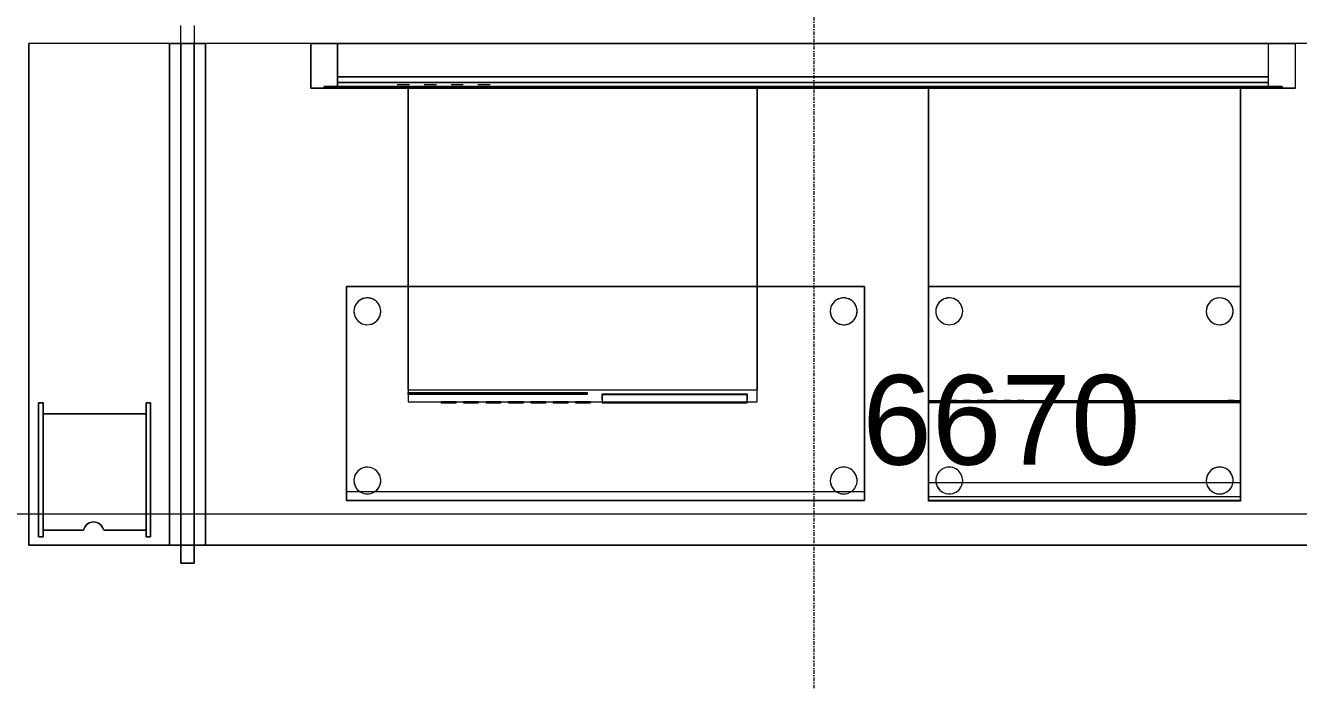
# Model space of a CAD drawing. Header units: millimetres. Extents: x -20313 to 13390, y -15775 to 12805.
# Drawn here: x -8910 to -7488, y 348 to 1078 of the extents above; entities that cross this region are included whole.
import ezdxf

# ---------------------------------------------------------------- set-up
doc = ezdxf.new("R2010")
doc.units = ezdxf.units.MM
doc.linetypes.add('TD_Level Line', pattern=[8, 4, -2, 0, -2])
for name, color, linetype, lineweight in [('A-ANNO-DIMS', 211, 'Continuous', 9), ('A-ANNO-DIMS-100', 211, 'Continuous', 9), ('G-ANNO-SYMB', 111, 'Continuous', 9), ('I-FURN', 30, 'Continuous', 5)]:
    doc.layers.add(name, color=color, linetype=linetype, lineweight=lineweight)
doc.styles.add('Arial_3', font='arial.ttf', dxfattribs={"height": 100})
doc.dimstyles.new('Arial_1_0', dxfattribs={"dimscale": 304.8, "dimtxt": 102.02594, "dimasz": 0.328084, "dimexe": 0.328084, "dimexo": 0.0625, "dimgap": 0.082021, "dimtad": 1, "dimdec": 0, "dimzin": 0, "dimdsep": 46, "dimtxsty": 'Arial_3', "dimblk1": 'OBLIQUE', "dimblk2": 'OBLIQUE', "dimsah": 1, "dimcen": 0.09, "dimdle": 0.328084, "dimazin": 0, "dimtfac": 1, "dimtdec": 4, "dimtix": 1, "dimtmove": 0, "dimatfit": 3, "dimfxl": 0.492126, "dimfxlon": 1, "dimtvp": 1, "dimtolj": 1, "dimtzin": 0, "dimarcsym": 2})

# ---------------------------------------------------------------- blocks, each defined once
blk = doc.blocks.new('plasma_screen_with_full_home_theatre_system_4277 - plasma_screen_with_full_home_theatre_system_4277-907539-01_First floor')
at = {"layer": 'I-FURN', "color": 10}
for p, q in [((695, 300), (680, 300)), ((680, -300), (680, 300)), ((680, 300), (680, 280)), ((680, 300), (695, 300)), ((695, 300), (695, -300)), ((695, 280), (695, 300)), ((680, 280), (-680, 280)), ((-680, 280), (680, 280)), ((667.3, 280), (-667.2, 280)), ((-667.2, 280), (667.3, 280)), ((680, 280), (667.3, 280)), ((667.3, 280), (680, 280)), ((667.3, 280), (667.3, -280)), ((667.3, -280), (667.3, 280)), ((667.3, 280), (680, 280)), ((680, 280), (667.3, 280)), ((667.3, 280), (667.3, -280)), ((667.3, -280), (667.3, 280)), ((667.3, 280), (680, 280)), ((680, 280), (667.3, 280)), ((695, 280), (680, 280)), ((680, 280), (695, 280)), ((680, 280), (695, 280)), ((695, 280), (680, 280)), ((680, 280), (695, 280)), ((695, 280), (680, 280)), ((695, 280), (680, 280)), ((680, 280), (695, 280)), ((680, 280), (680, -280)), ((680, 280), (695, 280)), ((695, 280), (680, 280)), ((707.8, 280), (695, 280)), ((695, 280), (707.8, 280)), ((695, 280), (707.8, 280)), ((707.8, 280), (695, 280)), ((695, 280), (707.8, 280)), ((707.8, 280), (695, 280)), ((865, 280), (695, 280)), ((695, 280), (865, 280)), ((695, -280), (695, 280)), ((865, 280), (707.8, 280)), ((707.8, 280), (865, 280)), ((707.8, 280), (707.8, -280)), ((707.8, -280), (707.8, 280)), ((707.8, 280), (707.8, -280)), ((707.8, -280), (707.8, 280)), ((733.9, 270.8), (728.9, 270.8)), ((728.9, 270.8), (728.9, 121.1)), ((728.9, 121.1), (728.9, 270.8)), ((728.9, 270.8), (733.9, 270.8)), ((733.9, 121.1), (733.9, 270.8)), ((733.9, 270.8), (733.9, 263.3)), ((853.9, 270.8), (848.9, 270.8)), ((848.9, 270.8), (848.9, 121.1)), ((848.9, 263.3), (848.9, 270.8)), ((848.9, 270.8), (853.9, 270.8)), ((853.9, 121.1), (853.9, 270.8)), ((853.9, 270.8), (853.9, 121.1)), ((865, 280), (865, -280)), ((865, -280), (865, 280)), ((865, 280), (865, -280)), ((865, -280), (865, 280)), ((781.1, 263.3), (733.9, 263.3)), ((733.9, 263.3), (733.9, 133.3)), ((733.9, 133.3), (733.9, 263.3)), ((733.9, 263.3), (781.1, 263.3)), ((781.1, 263.3), (733.9, 263.3)), ((733.9, 263.3), (733.9, 133.3)), ((733.9, 133.3), (733.9, 263.3)), ((733.9, 263.3), (781.1, 263.3)), ((781.1, 263.3), (733.9, 263.3)), ((733.9, 263.3), (733.9, 133.3)), ((733.9, 133.3), (733.9, 263.3)), ((733.9, 263.3), (781.1, 263.3)), ((781.1, 263.3), (733.9, 263.3)), ((733.9, 263.3), (733.9, 133.3)), ((733.9, 133.3), (733.9, 263.3)), ((733.9, 263.3), (781.1, 263.3)), ((781.1, 263.3), (733.9, 263.3)), ((733.9, 263.3), (733.9, 133.3)), ((733.9, 133.3), (733.9, 263.3)), ((733.9, 263.3), (781.1, 263.3)), ((781.1, 263.3), (733.9, 263.3)), ((733.9, 263.3), (733.9, 133.3)), ((733.9, 133.3), (733.9, 263.3)), ((733.9, 263.3), (781.1, 263.3)), ((781.1, 263.3), (733.9, 263.3)), ((733.9, 263.3), (733.9, 133.3)), ((733.9, 133.3), (733.9, 263.3)), ((733.9, 263.3), (781.1, 263.3)), ((781.1, 263.3), (733.9, 263.3)), ((733.9, 263.3), (733.9, 133.3)), ((733.9, 133.3), (733.9, 263.3)), ((733.9, 263.3), (781.1, 263.3)), ((781.1, 263.3), (733.9, 263.3)), ((733.9, 263.3), (733.9, 133.3)), ((733.9, 133.3), (733.9, 263.3)), ((733.9, 263.3), (781.1, 263.3)), ((781.1, 263.3), (733.9, 263.3)), ((733.9, 263.3), (733.9, 133.3)), ((733.9, 133.3), (733.9, 263.3)), ((733.9, 263.3), (781.1, 263.3)), ((781.1, 263.3), (733.9, 263.3)), ((733.9, 263.3), (733.9, 133.3)), ((733.9, 133.3), (733.9, 263.3)), ((733.9, 263.3), (781.1, 263.3)), ((781.1, 263.3), (733.9, 263.3)), ((733.9, 263.3), (733.9, 133.3)), ((733.9, 133.3), (733.9, 263.3)), ((733.9, 263.3), (781.1, 263.3)), ((781.1, 263.3), (733.9, 263.3)), ((733.9, 263.3), (733.9, 133.3)), ((733.9, 133.3), (733.9, 263.3)), ((733.9, 263.3), (781.1, 263.3)), ((781.1, 263.3), (733.9, 263.3)), ((733.9, 263.3), (733.9, 133.3)), ((733.9, 133.3), (733.9, 263.3)), ((733.9, 263.3), (781.1, 263.3)), ((781.1, 263.3), (733.9, 263.3)), ((733.9, 263.3), (733.9, 133.3)), ((733.9, 133.3), (733.9, 263.3)), ((733.9, 263.3), (781.1, 263.3)), ((781.1, 263.3), (733.9, 263.3)), ((733.9, 263.3), (733.9, 133.3)), ((733.9, 133.3), (733.9, 263.3)), ((733.9, 263.3), (781.1, 263.3)), ((733.9, 263.3), (733.9, 133.3)), ((848.9, 263.3), (803.9, 263.3)), ((803.9, 263.3), (848.9, 263.3)), ((848.9, 263.3), (803.9, 263.3)), ((803.9, 263.3), (848.9, 263.3)), ((848.9, 263.3), (803.9, 263.3)), ((803.9, 263.3), (848.9, 263.3)), ((848.9, 263.3), (803.9, 263.3)), ((803.9, 263.3), (848.9, 263.3)), ((848.9, 263.3), (803.9, 263.3)), ((803.9, 263.3), (848.9, 263.3)), ((848.9, 263.3), (803.9, 263.3)), ((803.9, 263.3), (848.9, 263.3)), ((848.9, 263.3), (803.9, 263.3)), ((803.9, 263.3), (848.9, 263.3)), ((848.9, 263.3), (803.9, 263.3)), ((803.9, 263.3), (848.9, 263.3)), ((848.9, 263.3), (803.9, 263.3)), ((803.9, 263.3), (848.9, 263.3)), ((848.9, 263.3), (803.9, 263.3)), ((803.9, 263.3), (848.9, 263.3)), ((848.9, 263.3), (803.9, 263.3)), ((803.9, 263.3), (848.9, 263.3)), ((848.9, 263.3), (803.9, 263.3)), ((803.9, 263.3), (848.9, 263.3)), ((848.9, 263.3), (803.9, 263.3)), ((803.9, 263.3), (848.9, 263.3)), ((848.9, 263.3), (803.9, 263.3)), ((803.9, 263.3), (848.9, 263.3)), ((848.9, 263.3), (803.9, 263.3)), ((803.9, 263.3), (848.9, 263.3)), ((848.9, 263.3), (803.9, 263.3)), ((803.9, 263.3), (848.9, 263.3)), ((848.9, 133.3), (848.9, 263.3)), ((848.9, 263.3), (848.9, 133.3)), ((848.9, 133.3), (848.9, 263.3)), ((848.9, 263.3), (848.9, 133.3)), ((848.9, 133.3), (848.9, 263.3)), ((848.9, 263.3), (848.9, 133.3)), ((848.9, 133.3), (848.9, 263.3)), ((848.9, 263.3), (848.9, 133.3)), ((848.9, 133.3), (848.9, 263.3)), ((848.9, 263.3), (848.9, 133.3)), ((848.9, 133.3), (848.9, 263.3)), ((848.9, 263.3), (848.9, 133.3)), ((848.9, 133.3), (848.9, 263.3)), ((848.9, 263.3), (848.9, 133.3)), ((848.9, 133.3), (848.9, 263.3)), ((848.9, 263.3), (848.9, 133.3)), ((848.9, 133.3), (848.9, 263.3)), ((848.9, 263.3), (848.9, 133.3)), ((848.9, 133.3), (848.9, 263.3)), ((848.9, 263.3), (848.9, 133.3)), ((848.9, 133.3), (848.9, 263.3)), ((848.9, 263.3), (848.9, 133.3)), ((848.9, 133.3), (848.9, 263.3)), ((848.9, 263.3), (848.9, 133.3)), ((848.9, 133.3), (848.9, 263.3)), ((848.9, 263.3), (848.9, 133.3)), ((848.9, 133.3), (848.9, 263.3)), ((848.9, 263.3), (848.9, 133.3)), ((848.9, 133.3), (848.9, 263.3)), ((848.9, 263.3), (848.9, 133.3)), ((848.9, 133.3), (848.9, 263.3)), ((848.9, 263.3), (848.9, 133.3)), ((848.9, 133.3), (848.9, 263.3)), ((-488.8, 230), (-488.8, 231)), ((-488.8, 231), (-488.8, 230)), ((-488.8, 231), (-140, 231)), ((-488.8, 231), (-140, 231)), ((-488.8, 210), (-488.8, 230)), ((-488.8, 230), (-488.8, 225.9)), ((-140, 230), (-488.8, 230)), ((-488.8, 230), (-140, 230)), ((-140, 230), (-488.8, 230)), ((-488.8, 230), (-140, 230)), ((-140, 230), (-140, 231)), ((-140, 231), (-140, 230)), ((-140, 225.9), (-140, 230)), ((-140, 230), (-140, 210)), ((-68.8, 220), (-68.8, 230)), ((-68.8, 230), (-68.8, -8.8)), ((-68.8, 230), (510, 230)), ((510, 230), (-68.8, 230)), ((510, 230), (510, 220)), ((510, -8.8), (510, 230)), ((-488.8, 225.9), (-488.8, 121)), ((-488.8, 225.9), (-140, 225.9)), ((-140, 121), (-140, 225.9)), ((-68.8, -8.8), (-68.8, 220)), ((510, 220), (-68.8, 220)), ((510, 220), (510, -8.8)), ((-488.8, 121), (-488.8, 210)), ((-140, 210), (-488.8, 210)), ((-140, 210), (-140, 121)), ((733.9, 133.3), (848.9, 133.3)), ((848.9, 133.3), (733.9, 133.3)), ((733.9, 133.3), (848.9, 133.3)), ((848.9, 133.3), (733.9, 133.3)), ((733.9, 133.3), (848.9, 133.3)), ((848.9, 133.3), (733.9, 133.3)), ((733.9, 133.3), (848.9, 133.3)), ((848.9, 133.3), (733.9, 133.3)), ((733.9, 133.3), (848.9, 133.3)), ((848.9, 133.3), (733.9, 133.3)), ((733.9, 133.3), (848.9, 133.3)), ((848.9, 133.3), (733.9, 133.3)), ((733.9, 133.3), (848.9, 133.3)), ((848.9, 133.3), (733.9, 133.3)), ((733.9, 133.3), (848.9, 133.3)), ((848.9, 133.3), (733.9, 133.3)), ((733.9, 133.3), (848.9, 133.3)), ((848.9, 133.3), (733.9, 133.3)), ((733.9, 133.3), (848.9, 133.3)), ((848.9, 133.3), (733.9, 133.3)), ((733.9, 133.3), (848.9, 133.3)), ((848.9, 133.3), (733.9, 133.3)), ((733.9, 133.3), (848.9, 133.3)), ((848.9, 133.3), (733.9, 133.3)), ((733.9, 133.3), (848.9, 133.3)), ((848.9, 133.3), (733.9, 133.3)), ((733.9, 133.3), (848.9, 133.3)), ((848.9, 133.3), (733.9, 133.3)), ((733.9, 133.3), (848.9, 133.3)), ((848.9, 133.3), (733.9, 133.3)), ((733.9, 133.3), (848.9, 133.3)), ((848.9, 133.3), (733.9, 133.3)), ((733.9, 133.3), (733.9, 121.1)), ((848.9, 121.1), (848.9, 133.3)), ((-488.8, 120), (-488.8, 121)), ((-488.8, 121), (-488.8, 120)), ((-488.8, 121), (-140, 121)), ((-488.8, 121), (-140, 121)), ((-140, 120), (-488.8, 120)), ((-488.8, 120), (-140, 120)), ((-488.8, -230), (-488.8, 120)), ((-488.8, 120), (-488.8, 119)), ((-488.8, 119), (-488.8, 120)), ((-140, 120), (-488.8, 120)), ((-140, 120), (-488.8, 120)), ((-488.8, 120), (-140, 120)), ((-140, 120), (-488.8, 120)), ((-488.8, -8.8), (-488.8, 119)), ((-488.8, 119), (-488.8, -8.8)), ((-488.8, 119), (-488.8, -230)), ((-488.8, 119), (-140, 119)), ((-140, 119), (-488.8, 119)), ((-481.6, 121), (-474.4, 121)), ((-481.6, 121), (-478.9, 121)), ((-480.5, 120), (-481.6, 120)), ((-480.5, 120), (-481.6, 120)), ((-481.6, 120), (-474.4, 120)), ((-481.6, 120), (-474.4, 120)), ((-474.4, 118.2), (-481.6, 118.2)), ((-474.4, 118.2), (-481.6, 118.2)), ((-478, 120), (-480.5, 120)), ((-479.8, 120), (-480.5, 120)), ((-478.9, 120), (-479.8, 120)), ((-478.9, 121), (-474.4, 121)), ((-478, 120), (-478.9, 120)), ((-475.5, 120), (-478, 120)), ((-477.1, 120), (-478, 120)), ((-475.5, 120), (-477.1, 120)), ((-474.9, 120), (-475.5, 120)), ((-474.9, 120), (-475.5, 120)), ((-474.5, 120), (-474.9, 120)), ((-474.5, 120), (-474.9, 120)), ((-474.4, 120), (-474.5, 120)), ((-474.4, 120), (-474.5, 120)), ((-246.6, 121), (-239.4, 121)), ((-246.6, 121), (-239.4, 121)), ((-239.4, 120), (-246.6, 120)), ((-239.4, 120), (-246.6, 120)), ((-246.6, 120), (-240.5, 120)), ((-246.6, 120), (-239.4, 120)), ((-239.4, 118.2), (-246.6, 118.2)), ((-239.4, 118.2), (-246.6, 118.2)), ((-240.5, 120), (-239.4, 120)), ((-231.6, 121), (-225.5, 121)), ((-231.6, 121), (-224.4, 121)), ((-231.5, 120), (-231.6, 120)), ((-225.5, 120), (-231.6, 120)), ((-231.6, 120), (-225.5, 120)), ((-231.6, 120), (-224.4, 120)), ((-224.4, 118.2), (-231.6, 118.2)), ((-224.4, 118.2), (-231.6, 118.2)), ((-231.1, 120), (-231.5, 120)), ((-230.5, 120), (-231.1, 120)), ((-229.8, 120), (-230.5, 120)), ((-228.9, 120), (-229.8, 120)), ((-225.5, 120), (-228.9, 120)), ((-225.5, 121), (-224.4, 121)), ((-224.9, 120), (-225.5, 120)), ((-224.5, 120), (-225.5, 120)), ((-225.5, 120), (-224.4, 120)), ((-224.5, 120), (-224.9, 120)), ((-224.4, 120), (-224.5, 120)), ((-224.4, 120), (-224.5, 120)), ((-216.6, 121), (-209.4, 121)), ((-216.6, 121), (-212.1, 121)), ((-209.4, 120), (-216.6, 120)), ((-216.5, 120), (-216.6, 120)), ((-216.6, 120), (-210.5, 120)), ((-216.6, 120), (-209.4, 120)), ((-209.4, 118.2), (-216.6, 118.2)), ((-209.4, 118.2), (-216.6, 118.2)), ((-216.1, 120), (-216.5, 120)), ((-215.5, 120), (-216.1, 120)), ((-214.8, 120), (-215.5, 120)), ((-209.4, 120), (-214.8, 120)), ((-212.1, 121), (-211.2, 121)), ((-211.2, 121), (-210.5, 121)), ((-210.5, 121), (-209.9, 121)), ((-210.5, 120), (-209.4, 120)), ((-209.9, 121), (-209.4, 121)), ((-201.6, 121), (-200.5, 121)), ((-201.6, 121), (-198.9, 121)), ((-198.9, 120), (-201.6, 120)), ((-201.1, 120), (-201.6, 120)), ((-201.6, 120), (-194.4, 120)), ((-201.6, 120), (-194.4, 120)), ((-194.4, 118.2), (-201.6, 118.2)), ((-194.4, 118.2), (-201.6, 118.2)), ((-199.8, 120), (-201.1, 120)), ((-200.5, 121), (-199.8, 121)), ((-199.8, 121), (-198.9, 121)), ((-196.2, 120), (-199.8, 120)), ((-198.9, 121), (-198, 121)), ((-198.9, 121), (-197.1, 121)), ((-197.1, 120), (-198.9, 120)), ((-198, 121), (-197.1, 121)), ((-197.1, 121), (-195.5, 121)), ((-197.1, 121), (-194.4, 121)), ((-194.4, 120), (-197.1, 120)), ((-194.4, 120), (-196.2, 120)), ((-195.5, 121), (-194.9, 121)), ((-194.9, 121), (-194.5, 121)), ((-194.5, 121), (-194.4, 121)), ((-186.6, 121), (-186.5, 121)), ((-186.6, 121), (-186.5, 121)), ((-186.1, 120), (-186.6, 120)), ((-184.8, 120), (-186.6, 120)), ((-186.6, 120), (-179.4, 120)), ((-186.6, 120), (-179.4, 120)), ((-179.4, 118.2), (-186.6, 118.2)), ((-179.4, 118.2), (-186.6, 118.2)), ((-186.5, 121), (-186.1, 121)), ((-186.5, 121), (-186.1, 121)), ((-186.1, 121), (-180.5, 121)), ((-186.1, 121), (-185.5, 121)), ((-179.4, 120), (-186.1, 120)), ((-185.5, 121), (-184.8, 121)), ((-184.8, 121), (-183.9, 121)), ((-181.2, 120), (-184.8, 120)), ((-183.9, 121), (-183, 121)), ((-183, 121), (-182.1, 121)), ((-182.1, 121), (-181.2, 121)), ((-181.2, 121), (-180.5, 121)), ((-179.4, 120), (-181.2, 120)), ((-180.5, 121), (-179.9, 121)), ((-180.5, 121), (-179.9, 121)), ((-179.9, 121), (-179.5, 121)), ((-179.9, 121), (-179.4, 121)), ((-179.5, 121), (-179.4, 121)), ((-171.6, 121), (-171.5, 121)), ((-171.6, 121), (-167.1, 121)), ((-170.5, 120), (-171.6, 120)), ((-171.5, 120), (-171.6, 120)), ((-171.6, 120), (-164.4, 120)), ((-171.6, 120), (-164.4, 120)), ((-164.4, 118.2), (-171.6, 118.2)), ((-164.4, 118.2), (-171.6, 118.2)), ((-171.5, 121), (-164.4, 121)), ((-168.9, 120), (-171.5, 120)), ((-168.9, 120), (-170.5, 120)), ((-164.4, 120), (-168.9, 120)), ((-168, 120), (-168.9, 120)), ((-166.2, 120), (-168, 120)), ((-167.1, 121), (-166.2, 121)), ((-166.2, 121), (-165.5, 121)), ((-164.4, 120), (-166.2, 120)), ((-165.5, 121), (-164.9, 121)), ((-164.9, 121), (-164.5, 121)), ((-164.5, 121), (-164.4, 121)), ((-140, 120), (-140, 121)), ((-140, 121), (-140, 120)), ((-140, 120), (-140, 119)), ((-140, 119), (-140, 120)), ((-140, 120), (-140, -230)), ((-140, -8.8), (-140, 119)), ((-140, 119), (-140, -8.8)), ((-140, -230), (-140, 119)), ((441.2, 120), (51.2, 120)), ((51.2, 120), (51.2, 106.7)), ((51.2, 120), (51.2, -230)), ((62.6, 120), (51.2, 120)), ((224.4, 121), (62.6, 121)), ((62.6, 121), (62.6, 111.8)), ((62.6, 121), (62.6, 120)), ((224.4, 121), (62.6, 121)), ((62.6, 119.2), (62.6, 120)), ((224.4, 120), (62.6, 120)), ((224.4, 120), (62.6, 120)), ((62.6, 116.5), (62.6, 117.7)), ((62.6, 114.4), (62.6, 116.5)), ((62.6, 112), (62.6, 114.3)), ((224.4, 120), (224.4, 121)), ((224.4, 111.8), (224.4, 121)), ((237.4, 120), (224.4, 120)), ((224.4, 117.6), (224.4, 115.8)), ((224.4, 115.8), (224.4, 112.6)), ((237.4, 120), (237.4, 121)), ((237.4, 121), (237.4, 120)), ((254.1, 121), (237.4, 121)), ((254.1, 121), (237.4, 121)), ((237.4, 120), (254.1, 120)), ((254.1, 120), (237.4, 120)), ((254.1, 120), (237.4, 120)), ((254.1, 120), (254.1, 121)), ((254.1, 121), (254.1, 120)), ((262.4, 120), (254.1, 120)), ((262.4, 120), (262.4, 121)), ((262.4, 121), (262.4, 120)), ((279.1, 121), (262.4, 121)), ((279.1, 121), (262.4, 121)), ((262.4, 120), (279.1, 120)), ((279.1, 120), (262.4, 120)), ((279.1, 120), (262.4, 120)), ((279.1, 120), (279.1, 121)), ((279.1, 121), (279.1, 120)), ((287.4, 120), (279.1, 120)), ((287.4, 120), (287.4, 121)), ((287.4, 121), (287.4, 120)), ((304.1, 121), (287.4, 121)), ((304.1, 121), (287.4, 121)), ((287.4, 120), (304.1, 120)), ((304.1, 120), (287.4, 120)), ((304.1, 120), (287.4, 120)), ((304.1, 120), (304.1, 121)), ((304.1, 121), (304.1, 120)), ((312.4, 120), (304.1, 120)), ((312.4, 120), (312.4, 121)), ((312.4, 121), (312.4, 120)), ((329.1, 121), (312.4, 121)), ((329.1, 121), (312.4, 121)), ((312.4, 120), (329.1, 120)), ((329.1, 120), (312.4, 120)), ((329.1, 120), (312.4, 120)), ((329.1, 120), (329.1, 121)), ((329.1, 121), (329.1, 120)), ((337.4, 120), (329.1, 120)), ((337.4, 120), (337.4, 121)), ((337.4, 121), (337.4, 120)), ((354.1, 121), (337.4, 121)), ((354.1, 121), (337.4, 121)), ((337.4, 120), (354.1, 120)), ((354.1, 120), (337.4, 120)), ((354.1, 120), (337.4, 120)), ((354.1, 120), (354.1, 121)), ((354.1, 121), (354.1, 120)), ((362.4, 120), (354.1, 120)), ((362.4, 120), (362.4, 121)), ((362.4, 121), (362.4, 120)), ((379.1, 121), (362.4, 121)), ((379.1, 121), (362.4, 121)), ((362.4, 120), (379.1, 120)), ((379.1, 120), (362.4, 120)), ((379.1, 120), (362.4, 120)), ((379.1, 120), (379.1, 121)), ((379.1, 121), (379.1, 120)), ((387.4, 120), (379.1, 120)), ((387.4, 120), (387.4, 121)), ((387.4, 121), (387.4, 120)), ((404.1, 121), (387.4, 121)), ((404.1, 121), (387.4, 121)), ((387.4, 120), (404.1, 120)), ((404.1, 120), (387.4, 120)), ((404.1, 120), (387.4, 120)), ((404.1, 120), (404.1, 121)), ((404.1, 121), (404.1, 120)), ((441.2, 120), (404.1, 120)), ((441.2, 111.7), (441.2, 120)), ((441.2, 111.7), (441.2, 119.1)), ((728.9, 121.1), (733.9, 121.1)), ((733.9, 121.1), (728.9, 121.1)), ((848.9, 121.1), (853.9, 121.1)), ((853.9, 121.1), (848.9, 121.1)), ((51.2, -230), (51.2, 106.7)), ((441.2, 106.7), (51.2, 106.7)), ((62.6, 111), (62.6, 111.8)), ((224.4, 111.8), (62.6, 111.8)), ((224.4, 111), (62.6, 111)), ((224.4, 111.8), (224.4, 111)), ((241.2, 111.7), (241.2, 110.7)), ((241.2, 111.7), (441.2, 111.7)), ((241.2, 110.7), (241.2, 111.7)), ((441.2, 110.7), (241.2, 110.7)), ((241.2, 109.7), (241.2, 110.7)), ((241.2, 110.7), (241.2, 109.7)), ((241.2, 110.7), (441.2, 110.7)), ((441.2, 109.7), (241.2, 109.7)), ((441.2, 111.7), (441.2, 110.7)), ((441.2, 110.7), (441.2, 109.7)), ((441.2, 109.7), (441.2, 110.7)), ((441.2, 106.7), (441.2, 110.7)), ((441.2, -230), (441.2, 108.8)), ((441.2, 106.7), (441.2, -230)), ((-488.8, -8.8), (-140, -8.8)), ((-140, -8.8), (-488.8, -8.8)), ((-68.8, -8.8), (51.2, -8.8)), ((51.2, -8.8), (-68.8, -8.8)), ((51.2, -8.8), (441.2, -8.8)), ((441.2, -8.8), (51.2, -8.8)), ((441.2, -8.8), (510, -8.8)), ((510, -8.8), (441.2, -8.8)), ((-535, -230), (-550, -230)), ((-550, -230), (550, -230)), ((-550, -230), (-550, -280)), ((-550, -230), (-550, -280)), ((-520, -230), (-535, -230)), ((-535, -230), (-520, -230)), ((-520, -230), (-535, -230)), ((-535, -231.8), (-535, -230)), ((-535, -230), (-535, -231.8)), ((-535, -231.8), (-520, -231.8)), ((-520, -231.8), (-535, -231.8)), ((351.6, -230), (-520, -230)), ((520, -230), (-520, -230)), ((-520, -230), (520, -230)), ((-520, -230), (520, -230)), ((520, -230), (-520, -230)), ((-520, -230), (-520, -236.5)), ((-520, -230), (-520, -280)), ((-520, -231.8), (520, -231.8)), ((520, -231.8), (-520, -231.8)), ((-520, -236.5), (-520, -242.7)), ((520, -236.5), (-520, -236.5)), ((-520, -236.5), (520, -236.5)), ((-520, -236.5), (-520, -242.7)), ((-520, -236.5), (-520, -242.7)), ((-488.8, -230), (-140, -230)), ((-140, -230), (-488.8, -230)), ((51.2, -230), (351.6, -230)), ((351.6, -230), (51.2, -230)), ((349.6, -230), (361.2, -230)), ((349.6, -230), (353, -230)), ((349.8, -234.2), (349.6, -234.2)), ((351.6, -234.2), (349.6, -234.2)), ((363.2, -234.2), (349.8, -234.2)), ((361.2, -230), (351.6, -230)), ((351.6, -230), (361.2, -230)), ((361.2, -230), (351.6, -230)), ((359.8, -234.2), (351.6, -234.2)), ((353, -230), (356.4, -230)), ((356.4, -230), (359.8, -230)), ((359.8, -230), (362.3, -230)), ((361.2, -234.2), (359.8, -234.2)), ((381.6, -230), (361.2, -230)), ((361.2, -230), (363.2, -230)), ((361.2, -230), (381.6, -230)), ((381.6, -230), (361.2, -230)), ((363.2, -234.2), (361.2, -234.2)), ((362.3, -230), (363.2, -230)), ((379.6, -230), (386.4, -230)), ((379.6, -230), (393.2, -230)), ((391.2, -234.2), (379.6, -234.2)), ((380.5, -234.2), (379.6, -234.2)), ((388.1, -234.2), (380.5, -234.2)), ((391.2, -230), (381.6, -230)), ((381.6, -230), (391.2, -230)), ((391.2, -230), (381.6, -230)), ((386.4, -230), (388.1, -230)), ((388.1, -230), (391.2, -230)), ((391.2, -234.2), (388.1, -234.2)), ((411.6, -230), (391.2, -230)), ((391.2, -230), (393.2, -230)), ((391.2, -230), (411.6, -230)), ((411.6, -230), (391.2, -230)), ((393.2, -234.2), (391.2, -234.2)), ((392.9, -234.2), (391.2, -234.2)), ((393.2, -234.2), (392.9, -234.2)), ((409.6, -230), (409.8, -230)), ((409.6, -230), (421.2, -230)), ((423.2, -234.2), (409.6, -234.2)), ((422.9, -234.2), (409.6, -234.2)), ((409.8, -230), (422.9, -230)), ((421.2, -230), (411.6, -230)), ((411.6, -230), (421.2, -230)), ((421.2, -230), (411.6, -230)), ((441.6, -230), (421.2, -230)), ((421.2, -230), (422.3, -230)), ((421.2, -230), (441.2, -230)), ((441.2, -230), (421.2, -230)), ((422.3, -230), (423.2, -230)), ((422.9, -230), (423.2, -230)), ((423.2, -234.2), (422.9, -234.2)), ((439.6, -230), (439.8, -230)), ((439.6, -230), (452.3, -230)), ((440.5, -234.2), (439.6, -234.2)), ((441.6, -234.2), (439.6, -234.2)), ((439.8, -230), (453.2, -230)), ((446.4, -234.2), (440.5, -234.2)), ((451.2, -230), (441.6, -230)), ((449.8, -234.2), (441.6, -234.2)), ((453.2, -234.2), (446.4, -234.2)), ((453.2, -234.2), (449.8, -234.2)), ((520, -230), (451.2, -230)), ((452.3, -230), (453.2, -230)), ((535, -230), (520, -230)), ((520, -230), (535, -230)), ((535, -230), (520, -230)), ((520, -280), (520, -230)), ((520, -230), (520, -236.5)), ((520, -231.8), (535, -231.8)), ((535, -231.8), (520, -231.8)), ((520, -236.5), (520, -242.7)), ((520, -242.7), (520, -236.5)), ((520, -236.5), (520, -242.7)), ((550, -230), (535, -230)), ((535, -231.8), (535, -230)), ((535, -230), (535, -231.8)), ((550, -280), (550, -230)), ((550, -230), (550, -280)), ((-520, -242.7), (-520, -280)), ((520, -242.7), (-520, -242.7)), ((-520, -242.7), (520, -242.7)), ((520, -242.7), (520, -280)), ((-680, -280), (-550, -280)), ((-680, -280), (-550, -280)), ((-667.2, -280), (-550, -280)), ((-667.2, -280), (-550, -280)), ((550, -280), (-550, -280)), ((-550, -280), (-520, -280)), ((-550, -280), (-520, -280)), ((-550, -280), (-520, -280)), ((-550, -280), (-520, -280)), ((-550, -280), (-520, -280)), ((-520, -280), (520, -280)), ((520, -280), (-520, -280)), ((-520, -280), (520, -280)), ((-520, -280), (520, -280)), ((-520, -280), (520, -280)), ((-520, -280), (520, -280)), ((-520, -280), (520, -280)), ((520, -280), (550, -280)), ((520, -280), (550, -280)), ((520, -280), (550, -280)), ((520, -280), (550, -280)), ((520, -280), (550, -280)), ((550, -280), (667.3, -280)), ((550, -280), (667.3, -280)), ((550, -280), (680, -280)), ((550, -280), (680, -280)), ((667.3, -280), (680, -280)), ((667.3, -280), (680, -280)), ((680, -280), (667.3, -280)), ((680, -280), (667.3, -280)), ((680, -280), (667.3, -280)), ((680, -280), (667.3, -280)), ((680, -280), (695, -280)), ((680, -280), (695, -280)), ((695, -280), (680, -280)), ((695, -280), (680, -280)), ((695, -280), (680, -280)), ((695, -280), (680, -280)), ((680, -280), (695, -280)), ((680, -280), (695, -280)), ((680, -280), (695, -280)), ((680, -300), (680, -280)), ((680, -280), (695, -280)), ((695, -280), (707.8, -280)), ((695, -280), (707.8, -280)), ((707.8, -280), (695, -280)), ((707.8, -280), (695, -280)), ((707.8, -280), (695, -280)), ((707.8, -280), (695, -280)), ((695, -280), (865, -280)), ((695, -280), (865, -280)), ((695, -280), (695, -300)), ((707.8, -280), (865, -280)), ((707.8, -280), (865, -280))]:
    blk.add_line(p, q, dxfattribs=at)
for centre, radius, start, end in [((792.5, 265.9), 11.7, 192.8748, 234.9431), ((792.5, 265.9), 11.7, 192.8748, 248.9659), ((792.5, 265.9), 11.7, 192.8748, 206.8976), ((792.5, 265.9), 11.7, 192.8748, 220.9203), ((792.5, 265.9), 11.7, 192.8748, 291.0341), ((792.5, 265.9), 11.7, 192.8748, 206.8976), ((792.5, 265.9), 11.7, 192.8748, 347.1252), ((792.5, 265.9), 11.7, 192.8748, 248.9659), ((792.5, 265.9), 11.7, 192.8748, 277.0114), ((792.5, 265.9), 11.7, 192.8748, 347.1252), ((792.5, 265.9), 11.7, 192.8748, 347.1252), ((792.5, 265.9), 11.7, 192.8748, 277.0114), ((792.5, 265.9), 11.7, 192.8748, 248.9659), ((792.5, 265.9), 11.7, 192.8748, 206.8976), ((792.5, 265.9), 11.7, 192.8748, 206.8976), ((792.5, 265.9), 11.7, 192.8748, 347.1252), ((792.5, 265.9), 11.7, 192.8748, 347.1252), ((792.5, 265.9), 11.7, 192.8748, 347.1252), ((792.5, 265.9), 11.7, 192.8748, 206.8976), ((792.5, 265.9), 11.7, 192.8748, 347.1252), ((792.5, 265.9), 11.7, 192.8748, 347.1252), ((792.5, 265.9), 11.7, 192.8748, 347.1252), ((792.5, 265.9), 11.7, 192.8748, 347.1252), ((792.5, 265.9), 11.7, 192.8748, 333.1024), ((792.5, 265.9), 11.7, 192.8748, 347.1252), ((792.5, 265.9), 11.7, 192.8748, 234.9431), ((792.5, 265.9), 11.7, 192.8748, 220.9203), ((792.5, 265.9), 11.7, 192.8748, 234.9431), ((792.5, 265.9), 11.7, 192.8748, 220.9203), ((792.5, 265.9), 11.7, 192.8748, 347.1252), ((792.5, 265.9), 11.7, 192.8748, 277.0114), ((792.5, 265.9), 11.7, 192.8748, 347.1252), ((792.5, 265.9), 11.7, 206.8976, 234.9431), ((792.5, 265.9), 11.7, 206.8976, 234.9431), ((792.5, 265.9), 11.7, 206.8976, 262.9886), ((792.5, 265.9), 11.7, 206.8976, 220.9203), ((792.5, 265.9), 11.7, 206.8976, 220.9203), ((792.5, 265.9), 11.7, 220.9203, 347.1252), ((792.5, 265.9), 11.7, 220.9203, 347.1252), ((792.5, 265.9), 11.7, 220.9203, 234.9431), ((792.5, 265.9), 11.7, 220.9203, 277.0114), ((792.5, 265.9), 11.7, 220.9203, 305.0569), ((792.5, 265.9), 11.7, 234.9431, 262.9886), ((792.5, 265.9), 11.7, 234.9431, 248.9659), ((792.5, 265.9), 11.7, 234.9431, 262.9886), ((792.5, 265.9), 11.7, 234.9431, 305.0569), ((792.5, 265.9), 11.7, 234.9431, 248.9659), ((792.5, 265.9), 11.7, 234.9431, 277.0114), ((792.5, 265.9), 11.7, 248.9659, 347.1252), ((792.5, 265.9), 11.7, 248.9659, 347.1252), ((792.5, 265.9), 11.7, 262.9886, 333.1024), ((792.5, 265.9), 11.7, 277.0114, 347.1252), ((792.5, 265.9), 11.7, 277.0114, 333.1024), ((792.5, 265.9), 11.7, 277.0114, 319.0797), ((792.5, 265.9), 11.7, 291.0341, 347.1252), ((792.5, 265.9), 11.7, 291.0341, 347.1252), ((792.5, 265.9), 11.7, 291.0341, 347.1252), ((792.5, 265.9), 11.7, 291.0341, 347.1252), ((792.5, 265.9), 11.7, 291.0341, 347.1252), ((792.5, 265.9), 11.7, 291.0341, 319.0797), ((792.5, 265.9), 11.7, 291.0341, 305.0569), ((792.5, 265.9), 11.7, 291.0341, 305.0569), ((792.5, 265.9), 11.7, 305.0569, 347.1252), ((792.5, 265.9), 11.7, 305.0569, 319.0797), ((792.5, 265.9), 11.7, 305.0569, 319.0797), ((792.5, 265.9), 11.7, 305.0569, 319.0797), ((792.5, 265.9), 11.7, 319.0797, 347.1252), ((792.5, 265.9), 11.7, 319.0797, 333.1024), ((792.5, 265.9), 11.7, 319.0797, 333.1024), ((792.5, 265.9), 11.7, 319.0797, 333.1024), ((792.5, 265.9), 11.7, 319.0797, 333.1024), ((792.5, 265.9), 11.7, 333.1024, 347.1252), ((792.5, 265.9), 11.7, 333.1024, 347.1252), ((792.5, 265.9), 11.7, 333.1024, 347.1252), ((792.5, 265.9), 11.7, 333.1024, 347.1252), ((792.5, 265.9), 11.7, 333.1024, 347.1252), ((792.5, 265.9), 11.7, 333.1024, 347.1252), ((792.5, 265.9), 11.7, 333.1024, 347.1252), ((792.5, 265.9), 11.7, 248.9659, 291.0341), ((792.5, 265.9), 11.7, 248.9659, 277.0114), ((792.5, 265.9), 11.7, 248.9659, 262.9886), ((792.5, 265.9), 11.7, 262.9886, 291.0341), ((792.5, 265.9), 11.7, 262.9886, 277.0114), ((792.5, 265.9), 11.7, 262.9886, 277.0114), ((792.5, 265.9), 11.7, 277.0114, 291.0341), ((792.5, 265.9), 11.7, 277.0114, 291.0341), ((792.5, 265.9), 11.7, 277.0114, 291.0341), ((792.5, 265.9), 11.7, 277.0114, 291.0341), ((792.5, 265.9), 11.7, 277.0114, 291.0341), ((-465.4, 207.8), 15, 0, 180), ((-465.4, 207.8), 15, 150, 165), ((-465.4, 207.8), 15, 0, 150), ((-163.3, 207.8), 15, 120, 180), ((-163.3, 207.8), 15, 120, 180), ((-163.3, 207.8), 15, 60, 120), ((-163.3, 207.8), 15, 105, 120), ((-163.3, 207.8), 15, 45, 105), ((-163.3, 207.8), 15, 30, 60), ((-163.3, 207.8), 15, 360, 45), ((-163.3, 207.8), 15, 0, 30), ((-45.4, 207.8), 15, 125.0736, 180), ((-45.4, 207.8), 15, 125.0736, 180), ((-45.4, 207.8), 15, 90, 120), ((-45.4, 207.8), 15, 105, 120), ((-45.4, 207.8), 15, 60, 105), ((-45.4, 207.8), 15, 75, 90), ((-45.4, 207.8), 15, 60, 75), ((-45.4, 207.8), 15, 45, 54.9264), ((-45.4, 207.8), 15, 15, 54.9264), ((-45.4, 207.8), 15, 0, 45), ((486.7, 207.8), 15, 125.0736, 180), ((486.7, 207.8), 15, 135, 180), ((486.7, 207.8), 15, 125.0736, 135), ((486.7, 207.8), 15, 60, 120), ((486.7, 207.8), 15, 90, 120), ((486.7, 207.8), 15, 60, 90), ((486.7, 207.8), 15, 360, 54.9264), ((486.7, 207.8), 15, 30, 54.9264), ((486.7, 207.8), 15, 0, 30), ((-465.4, 207.8), 15, 165, 180), ((-465.4, 207.8), 15, 180, 285), ((-465.4, 207.8), 15, 180, 210), ((-465.4, 207.8), 15, 210, 240), ((-465.4, 207.8), 15, 285, 360), ((-465.4, 207.8), 15, 300, 0), ((-163.3, 207.8), 15, 180, 300), ((-163.3, 207.8), 15, 180, 240), ((-163.3, 207.8), 15, 315, 345), ((-163.3, 207.8), 15, 315, 330), ((-163.3, 207.8), 15, 330, 360), ((-163.3, 207.8), 15, 345, 0), ((-45.4, 207.8), 15, 180, 225), ((-45.4, 207.8), 15, 180, 240), ((-45.4, 207.8), 15, 240, 360), ((-45.4, 207.8), 15, 300, 0), ((-45.4, 207.8), 15, 0, 15), ((486.7, 207.8), 15, 180, 0), ((486.7, 207.8), 15, 180, 195), ((486.7, 207.8), 15, 195, 225), ((486.7, 207.8), 15, 315, 345), ((486.7, 207.8), 15, 345, 0), ((-465.4, 207.8), 15, 240, 270), ((-465.4, 207.8), 15, 270, 285), ((-465.4, 207.8), 15, 285, 300), ((-163.3, 207.8), 15, 240, 270), ((-163.3, 207.8), 15, 270, 300), ((-163.3, 207.8), 15, 300, 315), ((-163.3, 207.8), 15, 300, 315), ((-45.4, 207.8), 15, 225, 240), ((-45.4, 207.8), 15, 240, 270), ((-45.4, 207.8), 15, 270, 300), ((486.7, 207.8), 15, 225, 270), ((486.7, 207.8), 15, 270, 300), ((486.7, 207.8), 15, 300, 315), ((-465.4, 19), 15, 0, 180), ((-465.4, 19), 15, 105, 165), ((-465.4, 19), 15, 90, 105), ((-465.4, 19), 15, 60, 90), ((-465.4, 19), 15, 45, 60), ((-465.4, 19), 15, 15, 45), ((-163.3, 19), 15, 360, 180), ((-163.3, 19), 15, 120, 150), ((-163.3, 19), 15, 90, 120), ((-163.3, 19), 15, 60, 90), ((-163.3, 19), 15, 45, 60), ((-163.3, 19), 15, 15, 45), ((-45.4, 19), 15, 45, 180), ((-45.4, 19), 15, 120, 180), ((-45.4, 19), 15, 105, 120), ((-45.4, 19), 15, 75, 105), ((-45.4, 19), 15, 60, 75), ((-45.4, 19), 15, 30, 60), ((-45.4, 19), 15, 30, 45), ((486.7, 19), 15, 360, 180), ((486.7, 19), 15, 120, 150), ((486.7, 19), 15, 75, 120), ((486.7, 19), 15, 45, 75), ((486.7, 19), 15, 15, 45), ((-465.4, 19), 15, 165, 180), ((-465.4, 19), 15, 180, 360), ((-465.4, 19), 15, 180, 210), ((-465.4, 19), 15, 300, 0), ((-465.4, 19), 15, 0, 15), ((-163.3, 19), 15, 150, 180), ((-163.3, 19), 15, 180, 225), ((-163.3, 19), 15, 180, 270), ((-163.3, 19), 15, 225, 360), ((-163.3, 19), 15, 285, 345), ((-163.3, 19), 15, 0, 15), ((-163.3, 19), 15, 345, 0), ((-45.4, 19), 15, 180, 255), ((-45.4, 19), 15, 180, 195), ((-45.4, 19), 15, 195, 225), ((-45.4, 19), 15, 285, 360), ((-45.4, 19), 15, 315, 0), ((-45.4, 19), 15, 0, 30), ((-45.4, 19), 15, 15, 30), ((-45.4, 19), 15, 0, 15), ((486.7, 19), 15, 165, 180), ((486.7, 19), 15, 180, 315), ((486.7, 19), 15, 180, 225), ((486.7, 19), 15, 150, 165), ((486.7, 19), 15, 285, 0), ((486.7, 19), 15, 315, 360), ((486.7, 19), 15, 0, 15), ((-465.4, 19), 15, 210, 225), ((-465.4, 19), 15, 225, 255), ((-465.4, 19), 15, 255, 285), ((-465.4, 19), 15, 285, 300), ((-163.3, 19), 15, 270, 285), ((-45.4, 19), 15, 225, 240), ((-45.4, 19), 15, 240, 300), ((-45.4, 19), 15, 255, 285), ((-45.4, 19), 15, 300, 315), ((486.7, 19), 15, 225, 240), ((486.7, 19), 15, 240, 255), ((486.7, 19), 15, 255, 270), ((486.7, 19), 15, 270, 285)]:
    blk.add_arc(centre, radius, start, end, dxfattribs=at)
blk = doc.blocks.new('DIMBLOCK168-01_First floor')
at = {"layer": 'A-ANNO-DIMS-100', "transparency": 16777216}
for p, q in [((-11156, 533.6), (-11156, 683.6)), ((-4486, 533.6), (-4486, 683.6)), ((-11156, 533.6), (-11106, 583.6)), ((-4486, 533.6), (-4436, 583.6)), ((-11156, 533.6), (-11206, 483.6)), ((-11156, 533.6), (-4486, 533.6)), ((-11156, 533.6), (-11156, 433.6)), ((-4486, 533.6), (-4536, 483.6)), ((-4486, 533.6), (-4486, 433.6))]:
    blk.add_line(p, q, dxfattribs=at)
at = {"layer": 'A-ANNO-DIMS-100', "color": 0, "transparency": 16777216, "insert": (-7974.8, 688.4), "char_height": 100, "width": 369.177, "attachment_point": 1, "line_spacing_factor": 0.941778, "style": 'Arial_3'}
blk.add_mtext('6670', dxfattribs=at)
blk = doc.blocks.new('_Oblique')
at = {"color": 0, "linetype": 'ByBlock', "lineweight": -2}
blk.add_line((-0.5, -0.5), (0.5, 0.5), dxfattribs=at)

msp = doc.modelspace()

# ---------------------------------------------------------------- linework, layer by layer
at = {"layer": 'G-ANNO-SYMB', "linetype": 'TD_Level Line', "lineweight": 18}
msp.add_line((-8028.9, 11512.7), (-8028.9, -14482.8), dxfattribs=at)

# ---------------------------------------------------------------- block references
at = {"layer": 'I-FURN', "color": 10, "rotation": 180}
msp.add_blockref('plasma_screen_with_full_home_theatre_system_4277 - plasma_screen_with_full_home_theatre_system_4277-907539-01_First floor', (-8041, 778.5), dxfattribs=at)

# ---------------------------------------------------------------- dimensions: what is measured, and where the dimension line sits
at = {"layer": 'A-ANNO-DIMS'}
dim = msp.add_linear_dim(base=(-4486, 533.6), p1=(-11156, 683.6), p2=(-4486, 683.6), angle=0, dimstyle='Arial_1_0', override={"dimpost": '<>', "dimfxl": 6670}, dxfattribs=at)
dim.commit()
dim.dimension.update_dxf_attribs({"geometry": 'DIMBLOCK168-01_First floor', "text_midpoint": (-7821, 609.6)})

doc.saveas('drawing.dxf')
